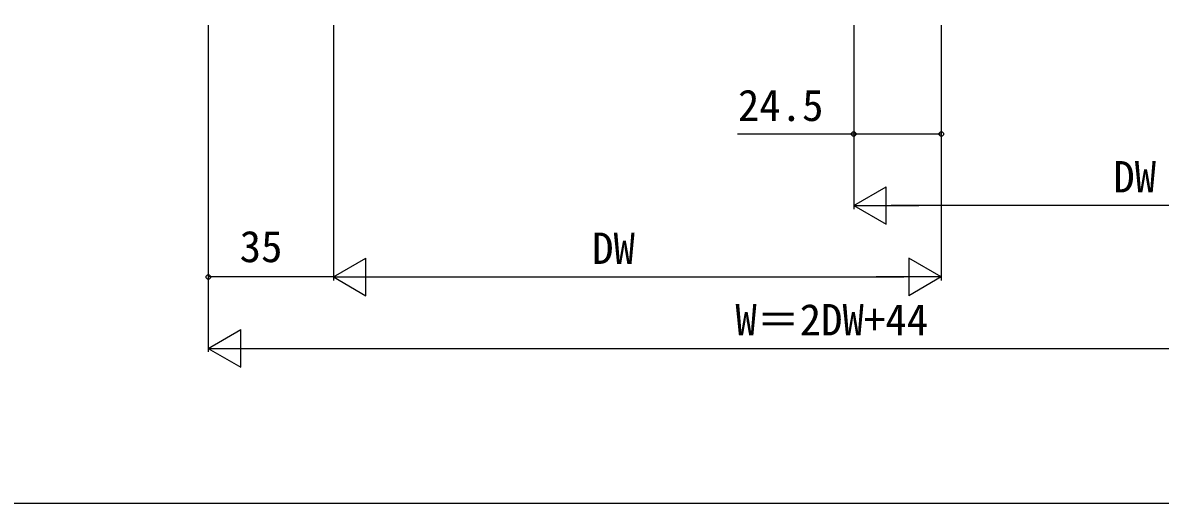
# Model space of a CAD drawing. Units: millimetres, scale not verified. Extents: x -525 to 525, y -784 to 780.
# Drawn here: x 3.7 to 321.8, y -783.5 to -649 of the extents above; entities that cross this region are included whole.
import ezdxf
from ezdxf.enums import TextEntityAlignment as Align

# ---------------------------------------------------------------- set-up
doc = ezdxf.new("R2010")
doc.units = ezdxf.units.MM
doc.header["$LTSCALE"] = 4
doc.layers.add('0-7_YKK_D', color=6, linetype='Continuous')
doc.layers.add('0-8_YKK_ZWAK', color=7, linetype='Continuous')
doc.styles.add('ＭＳ ゴシック', font='')
doc.styles.get('ＭＳ ゴシック').set_extended_font_data('MS Gothic')

msp = doc.modelspace()

# ---------------------------------------------------------------- linework, layer by layer
at = {"layer": '0-7_YKK_D'}
for p, q in [((55.553, -649.66), (55.553, -721.162)), ((55.553, -649.66), (55.553, -741.162)), ((90.553, -649.66), (90.553, -721.162)), ((90.553, -649.66), (90.553, -721.162)), ((236.066, -649.66), (236.066, -681.16)), ((260.566, -649.66), (260.566, -681.16)), ((260.566, -649.66), (260.566, -721.162)), ((236.066, -662.16), (236.065, -701.159)), ((236.065, -700.159), (245.158, -694.91)), ((245.158, -705.41), (245.158, -694.91)), ((236.065, -700.159), (245.158, -705.41)), ((236.065, -700.159), (254.251, -700.16)), ((396.078, -700.163), (246.565, -700.16)), ((90.553, -720.162), (99.646, -714.912)), ((99.646, -725.412), (99.646, -714.912)), ((260.566, -720.162), (251.473, -714.912)), ((251.473, -714.912), (251.473, -725.412)), ((90.553, -720.162), (55.553, -720.162)), ((90.553, -720.162), (99.646, -725.412)), ((90.553, -720.162), (108.739, -720.162)), ((101.053, -720.162), (250.066, -720.162)), ((260.566, -720.162), (242.379, -720.162)), ((260.566, -720.162), (251.473, -725.412)), ((55.553, -740.162), (64.646, -734.912)), ((64.646, -745.412), (64.646, -734.912)), ((55.553, -740.162), (64.646, -745.412)), ((55.553, -740.162), (73.739, -740.162)), ((66.053, -740.162), (429.079, -740.162))]:
    msp.add_line(p, q, dxfattribs=at)
msp.add_lwpolyline([(260.566, -680.16), (236.066, -680.16), (203.561, -680.16)], dxfattribs=at)
for centre in [(236.066, -680.16), (260.566, -680.16), (55.553, -720.162)]:
    msp.add_circle(centre, 0.637, dxfattribs=at)
at = {"layer": '0-8_YKK_ZWAK'}
msp.add_lwpolyline([(-525, -783.5), (525, -783.5), (525, 746.5)], dxfattribs=at)

# ---------------------------------------------------------------- texts
at = {"layer": '0-7_YKK_D', "style": 'ＭＳ ゴシック'}
for s, p in [('24.5', (203.675, -679.16)), ('35', (64.326, -718.662)), ('DW', (162.912, -719.162)), ('W＝2DW+44', (202.975, -739.162))]:
    msp.add_text(s, height=8.798, dxfattribs=at).set_placement(p, align=Align.BOTTOM_LEFT)
msp.add_text('DW', height=8.798, rotation=359.999, dxfattribs=at).set_placement((308.674, -699.161), align=Align.BOTTOM_LEFT)

doc.saveas('drawing.dxf')
